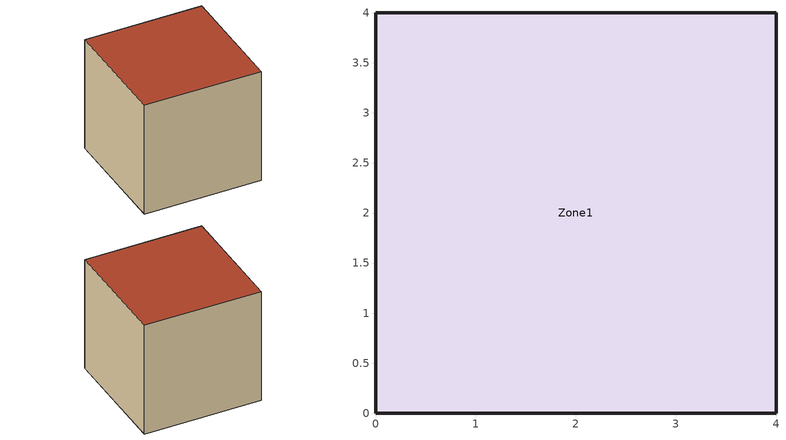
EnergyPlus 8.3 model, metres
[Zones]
Zone1
 floor othersidecoefficients (LowResWall): 4,4 4,0 0,0 0,4 z0
 wall othersidecoefficients (LowResWall): 0,0 4,0 4,4 0,4 0,0 z0:4
 roof outside (IEAD Non-res Roof): 0,4 0,0 4,0 4,4 z4
[Building]
roof_alone: North Axis {deg}=0; Terrain=Suburbs; Solar Distribution=FullExterior; Maximum Number of Warmup Days=25; Minimum Number of Warmup Days=6
[Site:Location]
16159A: Latitude {deg}=0; Longitude {deg}=0; Time Zone {hr}=0; Elevation {m}=0
[Material] Thermal Absorptance=0.9; Solar Absorptance=0.7
Name | Roughness | Thickness {m} | Conductivity {W/m-K} | Density {kg/m3} | Specific Heat {J/kg-K} | Visible Absorptance
Roof Insulation | MediumRough | 0.1 | 0.0288 | 42.4 | 1212.2 | 0.7
Metal Decking | MediumSmooth | 0.0015 | 45.216 | 7824 | 501.6 | 0.3
Built-up Roofing | VeryRough | 0.009525 | 0.16225 | 1120 | 1463 | 0.7
[Material:NoMass]
LowResMat: Roughness=MediumRough; Thermal Resistance {m2-K/W}=0.001; Thermal Absorptance=0.9; Solar Absorptance=0.7; Visible Absorptance=0.7
[Construction]
IEAD Non-res Roof: Built-up Roofing, Roof Insulation, Metal Decking
LowResWall: LowResMat
[Zone]
Zone1: Type=1; Multiplier=1; Ceiling Height {m}=4; Volume {m3}=64; Floor Area {m2}=16; Part of Total Floor Area=Yes
[SurfaceProperty:OtherSideCoefficients]
FixedTemperature: Combined Convective/Radiative Film Coefficient {W/m2-K}=0; Constant Temperature Schedule=Tsurface; Sinusoidal Variation of Constant Temperature Coefficient=No; Period of Sinusoidal Variation {hr}=24
[ZoneControl:Thermostat]
Zone1 Thermostat: Zone or ZoneList=Zone1; Control Type Schedule=HVACTemplate-Always 3; Control 1=UniqueSetPoint
[ThermostatSetpoint:SingleHeatingOrCooling]
UniqueSetPoint: Setpoint Temperature Schedule=Tsurface
[ZoneHVAC:IdealLoadsAirSystem]
Zone1 Ideal Loads Air System: Maximum Heating Supply Air Temperature {C}=50; Minimum Cooling Supply Air Temperature {C}=13; Maximum Heating Supply Air Humidity Ratio {kgWater/kgDryAir}=0.0156; Minimum Cooling Supply Air Humidity Ratio {kgWater/kgDryAir}=0.0077; Heating Limit=NoLimit; Cooling Limit=NoLimit; Dehumidification Control Type=ConstantSensibleHeatRatio; Cooling Sensible Heat Ratio=0.7; Humidification Control Type=None; Demand Controlled Ventilation Type=None; Outdoor Air Economizer Type=NoEconomizer; Heat Recovery Type=None; Sensible Heat Recovery Effectiveness=0.7; Latent Heat Recovery Effectiveness=0.65
[Zone equipment]
Zone1: Zone1 Ideal Loads Air System
[Schedule:Compact]
HVACTemplate-Always 3: Through: 12/31, For: AllDays, Until: 24:00, 3
[Schedule:Constant]
Tsurface: Hourly Value=24
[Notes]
$$ isol_cond 4
$$ isol_dens 5
$$ isol_spec 6
$$ isol_emis 7
$$ isol_absSol 8
$$ isol_absVis 9
$$ met_cond 4
$$ met_dens 5
$$ met_spec 6
$$ met_emis 7
